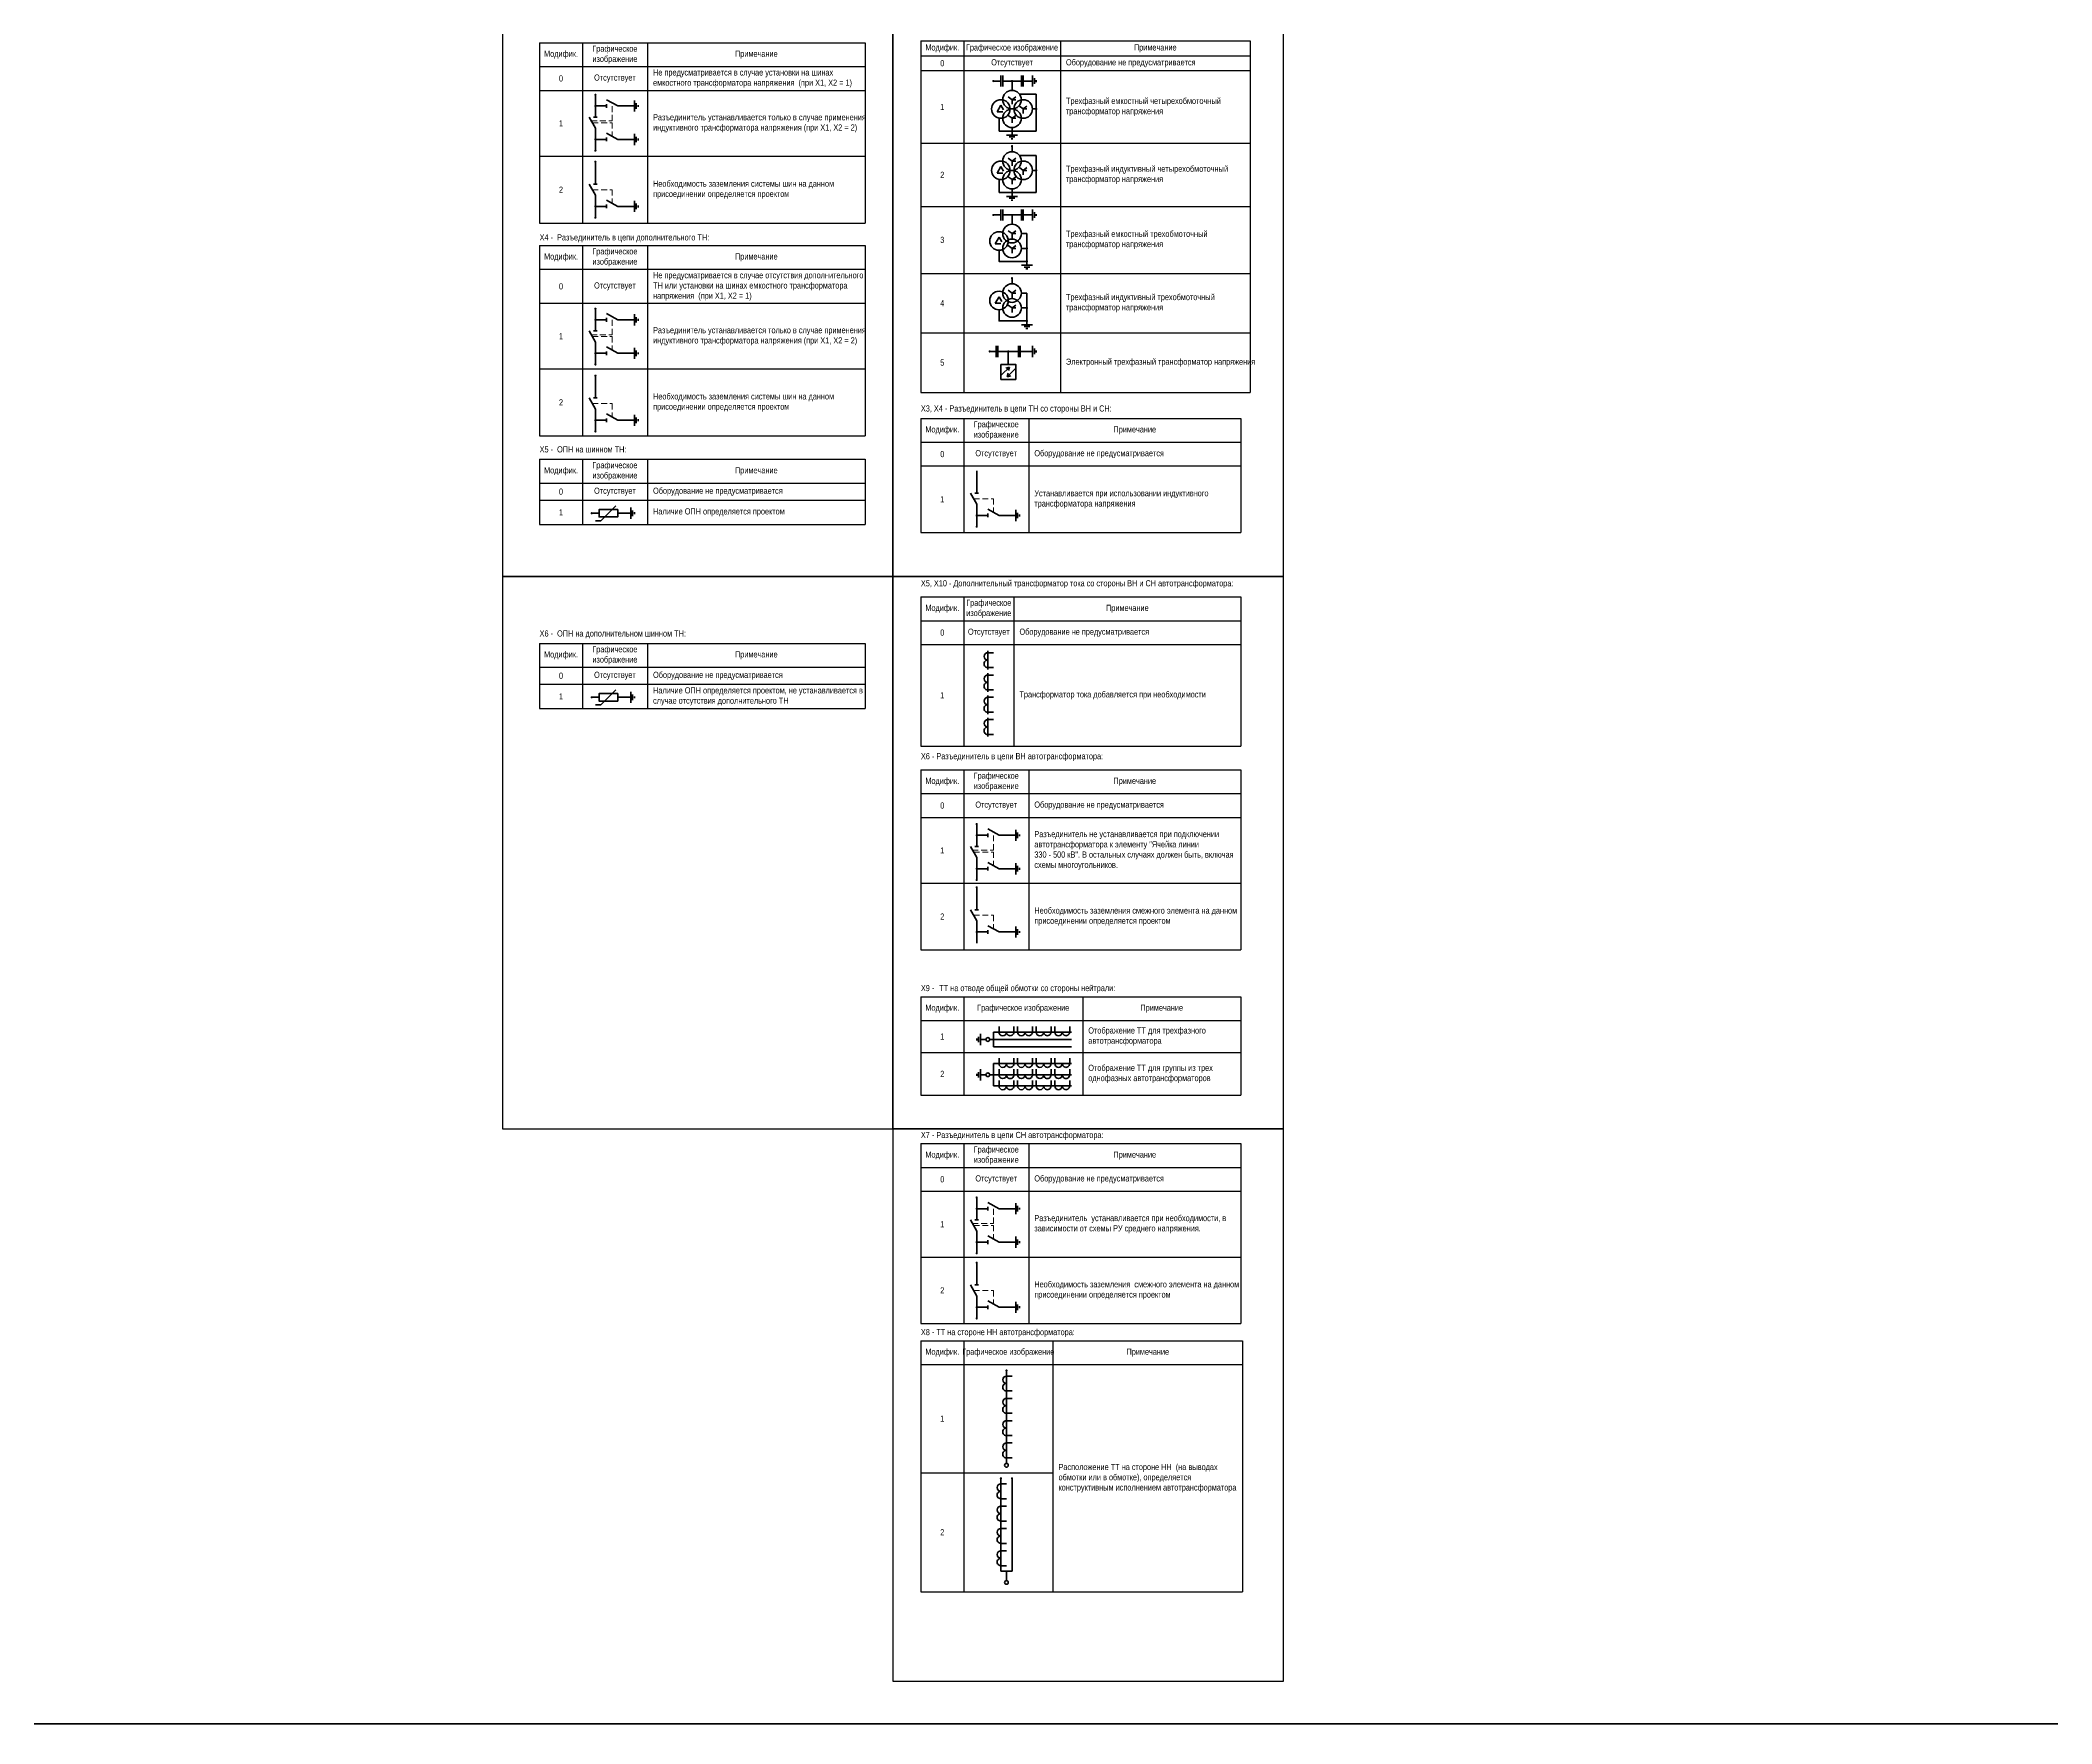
# Model space of a CAD drawing. Header units: millimetres. Extents: x 2565 to 10526, y 3800 to 9503.
# Drawn here: x 5682 to 6763, y 7944 to 8849 of the extents above; entities that cross this region are included whole.
import ezdxf
from ezdxf.enums import TextEntityAlignment as Align

# ---------------------------------------------------------------- set-up
doc = ezdxf.new("R2010")
doc.units = ezdxf.units.MM
doc.linetypes.add('штриховая2', pattern=[9.525, 6.35, -3.175])
for name, color, linetype, lineweight in [('Основная', 7, 'Continuous', 30), ('Толстая', 7, 'Continuous', 53), ('Штриховая', 7, 'штриховая2', 20)]:
    doc.layers.add(name, color=color, linetype=linetype, lineweight=lineweight)
doc.layers.add('Рамка', color=190, linetype='Continuous', lineweight=25, plot=False)
doc.styles.add('Narrow', font='ARIALN.TTF')
doc.styles.add('Вывод', font='tahoma.ttf', dxfattribs={"height": 2.5})
doc.styles.add('Компонент', font='ARIALN.TTF', dxfattribs={"height": 3.5})
doc.styles.add('Функция', font='ARIALN.TTF', dxfattribs={"height": 2})

# ---------------------------------------------------------------- blocks, each defined once
blk = doc.blocks.new('*T144')
at = {"layer": 'Основная', "color": 0, "linetype": 'ByBlock', "lineweight": -2, "transparency": 16777216}
for p, q in [((0, 0), (172, 0)), ((0, 0), (0, -80.2)), ((23, 0), (23, -80.2)), ((50, 0), (50, -80.2)), ((172, 0), (172, -80.2)), ((0, -12.8), (172, -12.8)), ((0, -25.6), (172, -25.6)), ((0, -80.2), (172, -80.2))]:
    blk.add_line(p, q, dxfattribs=at)
at = {"layer": 'Основная', "color": 0, "transparency": 16777216, "char_height": 3.3, "style": 'Narrow'}
for s, insert, width, attachment_point in [('Модифик.', (11.5, -6.4), 20, 5), ('Графическое изображение', (36.5, -6.4), 24, 5), ('Примечание', (111, -6.4), 119, 5), ('0', (11.5, -19.2), 20, 5), ('Отсутствует', (36.5, -19.2), 24, 5), ('Оборудование не предусматривается', (53, -19.2), 116, 4), ('1', (11.5, -52.9), 20, 5), ('Трансформатор тока добавляется при необходимости', (53, -52.9), 116, 4)]:
    blk.add_mtext(s, dxfattribs=dict(at, insert=insert, width=width, attachment_point=attachment_point))
blk = doc.blocks.new('*U42')
at = {"color": 0, "lineweight": 50}
blk.add_line((0, -5), (0, 5), dxfattribs=at)
at = {"color": 0, "ltscale": 0.25}
for p, q in [((0, 4), (3, 4)), ((0, -4), (3, -4))]:
    blk.add_line(p, q, dxfattribs=at)
for centre, major_axis, start_param, end_param in [((0, -2), (-2, 0), 4.712389, 7.853982), ((0, 2), (0, -2), 3.141593, 6.283185)]:
    blk.add_ellipse(centre, major_axis=major_axis, ratio=1, start_param=start_param, end_param=end_param, dxfattribs=at)
at = {"layer": 'Основная'}
for tag, height, style, p in [('ОУ', 3.5, 'Компонент', (-6, 0)), ('В1', 2.5, 'Вывод', (5, 6)), ('В2', 2.5, 'Вывод', (5, -6))]:
    blk.add_attdef(tag, text='', height=height, dxfattribs=dict(at, style=style)).set_placement(p, align=Align.MIDDLE_CENTER)
blk = doc.blocks.new('*T145')
at = {"layer": 'Основная', "color": 0, "linetype": 'ByBlock', "lineweight": -2, "transparency": 16777216}
for p, q in [((0, 0), (172, 0)), ((0, 0), (0, -96.8)), ((23, 0), (23, -96.8)), ((58, 0), (58, -96.8)), ((172, 0), (172, -96.8)), ((0, -12.8), (172, -12.8)), ((0, -25.6), (172, -25.6)), ((0, -61), (172, -61)), ((0, -96.8), (172, -96.8))]:
    blk.add_line(p, q, dxfattribs=at)
at = {"layer": 'Основная', "color": 0, "transparency": 16777216, "char_height": 3.3, "style": 'Narrow'}
for s, insert, width, attachment_point in [('Модифик.', (11.5, -6.4), 20, 5), ('Графическое изображение', (40.5, -6.4), 32, 5), ('Примечание', (115, -6.4), 111, 5), ('0', (11.5, -19.2), 20, 5), ('Отсутствует', (40.5, -19.2), 32, 5), ('Оборудование не предусматривается', (61, -19.2), 108, 4), ('1', (11.5, -43.3), 20, 5), ('Разъединитель не устанавливается при подключении автотрансформатора к элементу "Ячейка линии 330\\~-\\~500\\~кВ". В остальных случаях должен быть, включая схемы многоугольников.', (61, -43.3), 108, 4), ('Необходимость заземления смежного элемента на данном присоединении определяется проектом', (61, -78.9), 108, 4), ('2', (11.5, -78.9), 20, 5)]:
    blk.add_mtext(s, dxfattribs=dict(at, insert=insert, width=width, attachment_point=attachment_point))
blk = doc.blocks.new('*T148')
at = {"layer": 'Основная', "color": 0, "linetype": 'ByBlock', "lineweight": -2, "transparency": 16777216}
for p, q in [((0, 0), (175, 0)), ((0, 0), (0, -97)), ((23, 0), (23, -97)), ((58, 0), (58, -97)), ((175, 0), (175, -97)), ((0, -12.8), (175, -12.8)), ((0, -25.7), (175, -25.7)), ((0, -61), (175, -61)), ((0, -97), (175, -97))]:
    blk.add_line(p, q, dxfattribs=at)
at = {"layer": 'Основная', "color": 0, "transparency": 16777216, "char_height": 3.3, "style": 'Narrow'}
for s, insert, width, attachment_point in [('Модифик.', (11.5, -6.4), 20, 5), ('Графическое изображение', (40.5, -6.4), 32, 5), ('Примечание', (116.5, -6.4), 114, 5), ('0', (11.5, -19.2), 20, 5), ('Отсутствует', (40.5, -19.2), 32, 5), ('Не предусматривается в случае установки на шинах емкостного трансформатора напряжения  (при X1, X2 = 1)', (61, -19.2), 111, 4), ('1', (11.5, -43.3), 20, 5), ('{\\C256;Разъединитель устанавливается только в случае применения индуктивного трансформатора напряжения (при X1, X2 = 2)}', (61, -43.3), 111, 4), ('Необходимость заземления системы шин на данном присоединении определяется проектом', (61, -79), 111, 4), ('2', (11.5, -79), 20, 5)]:
    blk.add_mtext(s, dxfattribs=dict(at, insert=insert, width=width, attachment_point=attachment_point))
blk = doc.blocks.new('*U25')
at = {"color": 0}
for p, q in [((-3, 0), (0, 0)), ((0, -3), (0, 3)), ((1, -1.5), (1, 1.5)), ((2, -0.5), (2, 0.5))]:
    blk.add_line(p, q, dxfattribs=at)
blk = doc.blocks.new('*U191')
at = {"color": 0}
blk.add_line((0, 0), (6, 3.4), dxfattribs=at)
blk = doc.blocks.new('*U35')
at = {"color": 0}
blk.add_line((0, -1), (0, 1), dxfattribs=at)
blk = doc.blocks.new('*U33')
at = {"color": 0}
for p, q in [((0, 3), (0, 9)), ((0, -9), (0, -3))]:
    blk.add_line(p, q, dxfattribs=at)
at = {"color": 0, "ltscale": 0.25, "rotation": 89.99999999999999}
for name, p in [('*U191', (0, -3)), ('*U35', (0, 3))]:
    blk.add_blockref(name, p, dxfattribs=at)
at = {"layer": 'Основная'}
for tag, height, style, p in [('ОУ', 3.5, 'Компонент', (-12, 0)), ('В1', 2.5, 'Вывод', (2, 7)), ('В2', 2.5, 'Вывод', (2, -7))]:
    blk.add_attdef(tag, text='', height=height, dxfattribs=dict(at, style=style)).set_placement(p, align=Align.MIDDLE_CENTER)
blk = doc.blocks.new('*U41')
at = {"color": 0}
for p, q in [((-3, 0), (-9, 0)), ((9, 0), (3, 0))]:
    blk.add_line(p, q, dxfattribs=at)
at = {"color": 0, "ltscale": 0.25, "xscale": -1}
for name, p in [('*U191', (3, 0)), ('*U35', (-3, 0))]:
    blk.add_blockref(name, p, dxfattribs=at)
at = {"layer": 'Основная'}
for tag, height, style, p in [('ОУ', 3.5, 'Компонент', (0, 12)), ('В1', 2.5, 'Вывод', (-7, -2)), ('В2', 2.5, 'Вывод', (7, -2))]:
    blk.add_attdef(tag, text='', height=height, dxfattribs=dict(at, style=style)).set_placement(p, align=Align.MIDDLE_CENTER)
blk = doc.blocks.new('*T149')
at = {"layer": 'Основная', "color": 0, "linetype": 'ByBlock', "lineweight": -2, "transparency": 16777216}
for p, q in [((0, 0), (175, 0)), ((0, 0), (0, -35)), ((23, 0), (23, -35)), ((58, 0), (58, -35)), ((175, 0), (175, -35)), ((0, -12.8), (175, -12.8)), ((0, -22), (175, -22)), ((0, -35), (175, -35))]:
    blk.add_line(p, q, dxfattribs=at)
at = {"layer": 'Основная', "color": 0, "transparency": 16777216, "char_height": 3.3, "style": 'Narrow'}
for s, insert, width, attachment_point in [('Модифик.', (11.5, -6.4), 20, 5), ('Графическое изображение', (40.5, -6.4), 32, 5), ('Примечание', (116.5, -6.4), 114, 5), ('0', (11.5, -17.4), 20, 5), ('Отсутствует', (40.5, -17.4), 32, 5), ('Оборудование не предусматривается', (61, -17.4), 111, 4), ('1', (11.5, -28.5), 20, 5), ('Наличие ОПН определяется проектом, не устанавливается в случае отсутствия дополнительного ТН', (61, -28.5), 111, 4)]:
    blk.add_mtext(s, dxfattribs=dict(at, insert=insert, width=width, attachment_point=attachment_point))
blk = doc.blocks.new('*U44')
at = {"color": 0, "ltscale": 0.35}
for q in [(4, 4), (-7, -4)]:
    blk.add_line((-4, -4), q, dxfattribs=at)
at = {"color": 0}
for p, q in [((9, 0), (5, 0)), ((-5, 0), (-9, 0))]:
    blk.add_line(p, q, dxfattribs=at)
at = {"color": 0, "ltscale": 0.35}
blk.add_lwpolyline([(5, 2), (-5, 2), (-5, -2), (5, -2)], close=True, dxfattribs=at)
at = {"layer": 'Основная'}
for tag, height, style, p in [('ОУ', 3.5, 'Компонент', (0, 6)), ('В1', 2.5, 'Вывод', (-7, -2)), ('F', 2, 'Функция', (-3, -5)), ('В2', 2.5, 'Вывод', (7, -2))]:
    blk.add_attdef(tag, text='', height=height, dxfattribs=dict(at, style=style)).set_placement(p, align=Align.MIDDLE_CENTER)
blk = doc.blocks.new('*U28')
at = {"color": 0}
for p, q in [((-3, 0), (0, 0)), ((0, -3), (0, 3)), ((1, -1.5), (1, 1.5)), ((2, -0.5), (2, 0.5))]:
    blk.add_line(p, q, dxfattribs=at)
blk = doc.blocks.new('*T150')
at = {"layer": 'Основная', "color": 0, "linetype": 'ByBlock', "lineweight": -2, "transparency": 16777216}
for p, q in [((0, 0), (172, 0)), ((0, 0), (0, -96.8)), ((23, 0), (23, -96.8)), ((58, 0), (58, -96.8)), ((172, 0), (172, -96.8)), ((0, -12.8), (172, -12.8)), ((0, -25.6), (172, -25.6)), ((0, -61), (172, -61)), ((0, -96.8), (172, -96.8))]:
    blk.add_line(p, q, dxfattribs=at)
at = {"layer": 'Основная', "color": 0, "transparency": 16777216, "char_height": 3.3, "style": 'Narrow'}
for s, insert, width, attachment_point in [('Модифик.', (11.5, -6.4), 20, 5), ('Графическое изображение', (40.5, -6.4), 32, 5), ('Примечание', (115, -6.4), 111, 5), ('0', (11.5, -19.2), 20, 5), ('Отсутствует', (40.5, -19.2), 32, 5), ('Оборудование не предусматривается', (61, -19.2), 108, 4), ('1', (11.5, -43.3), 20, 5), ('Разъединитель  устанавливается при необходимости, в зависимости от схемы РУ среднего напряжения.', (61, -43.3), 108, 4), ('Необходимость заземления  смежного элемента на данном присоединении определяется проектом', (61, -78.9), 108, 4), ('2', (11.5, -78.9), 20, 5)]:
    blk.add_mtext(s, dxfattribs=dict(at, insert=insert, width=width, attachment_point=attachment_point))
blk = doc.blocks.new('*T155')
at = {"layer": 'Основная', "color": 0, "linetype": 'ByBlock', "lineweight": -2, "transparency": 16777216}
for p, q in [((0, 0), (175, 0)), ((0, 0), (0, -102.4)), ((23, 0), (23, -102.4)), ((58, 0), (58, -102.4)), ((175, 0), (175, -102.4)), ((0, -12.8), (175, -12.8)), ((0, -31.1), (175, -31.1)), ((0, -66.4), (175, -66.4)), ((0, -102.4), (175, -102.4))]:
    blk.add_line(p, q, dxfattribs=at)
at = {"layer": 'Основная', "color": 0, "transparency": 16777216, "char_height": 3.3, "style": 'Narrow'}
for s, insert, width, attachment_point in [('Модифик.', (11.5, -6.4), 20, 5), ('Графическое изображение', (40.5, -6.4), 32, 5), ('Примечание', (116.5, -6.4), 114, 5), ('0', (11.5, -22), 20, 5), ('Отсутствует', (40.5, -22), 32, 5), ('Не предусматривается в случае отсутствия дополнительного ТН или установки на шинах емкостного трансформатора напряжения  (при X1, X2 = 1)', (61, -22), 111, 4), ('1', (11.5, -48.8), 20, 5), ('{\\C256;Разъединитель устанавливается только в случае применения индуктивного трансформатора напряжения (при X1, X2 = 2)}', (61, -48.8), 111, 4), ('2', (11.5, -84.4), 20, 5), ('Необходимость заземления системы шин на данном присоединении определяется проектом', (61, -84.4), 111, 4)]:
    blk.add_mtext(s, dxfattribs=dict(at, insert=insert, width=width, attachment_point=attachment_point))
blk = doc.blocks.new('*T156')
at = {"layer": 'Основная', "color": 0, "linetype": 'ByBlock', "lineweight": -2, "transparency": 16777216}
for p, q in [((0, 0), (175, 0)), ((0, 0), (0, -35)), ((23, 0), (23, -35)), ((58, 0), (58, -35)), ((175, 0), (175, -35)), ((0, -12.8), (175, -12.8)), ((0, -22), (175, -22)), ((0, -35), (175, -35))]:
    blk.add_line(p, q, dxfattribs=at)
at = {"layer": 'Основная', "color": 0, "transparency": 16777216, "char_height": 3.3, "style": 'Narrow'}
for s, insert, width, attachment_point in [('Модифик.', (11.5, -6.4), 20, 5), ('Графическое изображение', (40.5, -6.4), 32, 5), ('Примечание', (116.5, -6.4), 114, 5), ('0', (11.5, -17.4), 20, 5), ('Отсутствует', (40.5, -17.4), 32, 5), ('Оборудование не предусматривается', (61, -17.4), 111, 4), ('1', (11.5, -28.5), 20, 5), ('Наличие ОПН определяется проектом', (61, -28.5), 111, 4)]:
    blk.add_mtext(s, dxfattribs=dict(at, insert=insert, width=width, attachment_point=attachment_point))
blk = doc.blocks.new('*U20')
at = {"color": 0, "ltscale": 0.35}
for p, q in [((0, 2), (-2, -1.5)), ((0, 2), (1.5, -0.5)), ((-2, -1.5), (1, -1.5))]:
    blk.add_line(p, q, dxfattribs=at)
blk.add_circle((0, 0), 5, dxfattribs=at)
at = {"ltscale": 0.35, "style": 'Компонент'}
blk.add_attdef('ОУ', text='', height=3.5, dxfattribs=at).set_placement((-3, 10), align=Align.MIDDLE_CENTER)
blk = doc.blocks.new('*U19')
at = {"color": 0, "ltscale": 0.35}
for q in [(-2, 1.5), (2, 1.5), (2, 0), (0, -2.5)]:
    blk.add_line((0, 0), q, dxfattribs=at)
blk.add_circle((0, 0), 5, dxfattribs=at)
at = {"ltscale": 0.35, "style": 'Компонент'}
blk.add_attdef('ОУ', text='', height=3.5, dxfattribs=at).set_placement((0, 8), align=Align.MIDDLE_CENTER)
blk = doc.blocks.new('*U21')
at = {"color": 0, "ltscale": 0.35}
for q in [(-2, 1.5), (2, 1.5), (2, 0), (0, -2.5)]:
    blk.add_line((0, 0), q, dxfattribs=at)
blk.add_circle((0, 0), 5, dxfattribs=at)
at = {"ltscale": 0.35, "style": 'Компонент'}
blk.add_attdef('ОУ', text='', height=3.5, dxfattribs=at).set_placement((-9, 8), align=Align.MIDDLE_CENTER)
blk = doc.blocks.new('*U26')
at = {"color": 0}
for p, q in [((3, 0), (-3, 0)), ((0, 3), (0, 0)), ((1.5, -1), (-1.5, -1)), ((0.5, -2), (-0.5, -2))]:
    blk.add_line(p, q, dxfattribs=at)
blk = doc.blocks.new('*U50')
at = {"color": 0, "ltscale": 0.35}
for p, q in [((0, 2), (-2, -1.5)), ((0, 2), (1.5, -0.5)), ((-2, -1.5), (1, -1.5))]:
    blk.add_line(p, q, dxfattribs=at)
blk.add_circle((0, 0), 5, dxfattribs=at)
at = {"ltscale": 0.35, "style": 'Компонент'}
blk.add_attdef('ОУ', text='', height=3.5, dxfattribs=at).set_placement((0, 8), align=Align.MIDDLE_CENTER)
blk = doc.blocks.new('*U51')
at = {"color": 0, "ltscale": 0.35}
for q in [(-2, 1.5), (2, 1.5), (2, 0), (0, -2.5)]:
    blk.add_line((0, 0), q, dxfattribs=at)
blk.add_circle((0, 0), 5, dxfattribs=at)
at = {"ltscale": 0.35, "style": 'Компонент'}
blk.add_attdef('ОУ', text='', height=3.5, dxfattribs=at).set_placement((0, 8), align=Align.MIDDLE_CENTER)
blk = doc.blocks.new('*T170')
at = {"layer": 'Основная', "color": 0, "linetype": 'ByBlock', "lineweight": -2, "transparency": 16777216}
for p, q in [((0, 0), (177, 0)), ((0, 0), (0, -189)), ((23, 0), (23, -189)), ((75, 0), (75, -189)), ((177, 0), (177, -189)), ((0, -8), (177, -8)), ((0, -16), (177, -16)), ((0, -55), (177, -55)), ((0, -89), (177, -89)), ((0, -125), (177, -125)), ((0, -157), (177, -157)), ((0, -189), (177, -189))]:
    blk.add_line(p, q, dxfattribs=at)
at = {"layer": 'Основная', "color": 0, "transparency": 16777216, "char_height": 3.3, "style": 'Narrow'}
for s, insert, width, attachment_point in [('Модифик.', (11.5, -4), 20, 5), ('0', (11.5, -12), 20, 5), ('Графическое изображение', (49, -4), 49, 5), ('Отсутствует', (49, -12), 49, 5), ('Оборудование не предусматривается', (78, -12), 96, 4), ('Примечание', (126, -4), 99, 5), ('Трехфазный емкостный четырехобмоточный трансформатор напряжения', (78, -35.5), 96, 4), ('1', (11.5, -35.5), 20, 5), ('2', (11.5, -72), 20, 5), ('Трехфазный индуктивный четырехобмоточный трансформатор напряжения', (78, -72), 96, 4), ('3', (11.5, -107), 20, 5), ('Трехфазный емкостный трехобмоточный трансформатор напряжения', (78, -107), 96, 4), ('4', (11.5, -141), 20, 5), ('Трехфазный индуктивный трехобмоточный трансформатор напряжения', (78, -141), 96, 4), ('5', (11.5, -173), 20, 5), ('Электронный трехфазный трансформатор напряжения', (78, -173), 96, 4)]:
    blk.add_mtext(s, dxfattribs=dict(at, insert=insert, width=width, attachment_point=attachment_point))
blk = doc.blocks.new('*T171')
at = {"layer": 'Основная', "color": 0, "linetype": 'ByBlock', "lineweight": -2, "transparency": 16777216}
for p, q in [((0, 0), (173, 0)), ((0, 0), (0, -135)), ((23, 0), (23, -135)), ((71, 0), (71, -135)), ((173, 0), (173, -135)), ((0, -12.8), (173, -12.8)), ((0, -71), (71, -71)), ((0, -135), (173, -135))]:
    blk.add_line(p, q, dxfattribs=at)
at = {"layer": 'Основная', "color": 0, "transparency": 16777216, "char_height": 3.3, "style": 'Narrow'}
for s, insert, width, attachment_point in [('Модифик.', (11.5, -6.4), 20, 5), ('Графическое изображение', (47, -6.4), 45, 5), ('Примечание', (122, -6.4), 99, 5), ('1', (11.5, -41.9), 20, 5), ('Расположение ТТ на стороне НН  (на выводах обмотки или в обмотке), определяется конструктивным исполнением автотрансформатора', (74, -73.9), 96, 4), ('2', (11.5, -103), 20, 5)]:
    blk.add_mtext(s, dxfattribs=dict(at, insert=insert, width=width, attachment_point=attachment_point))
blk = doc.blocks.new('*T172')
at = {"layer": 'Основная', "color": 0, "linetype": 'ByBlock', "lineweight": -2, "transparency": 16777216}
for p, q in [((0, 0), (172, 0)), ((0, 0), (0, -61.4)), ((23, 0), (23, -61.4)), ((58, 0), (58, -61.4)), ((172, 0), (172, -61.4)), ((0, -12.8), (172, -12.8)), ((0, -25.6), (172, -25.6)), ((0, -61.4), (172, -61.4))]:
    blk.add_line(p, q, dxfattribs=at)
at = {"layer": 'Основная', "color": 0, "transparency": 16777216, "char_height": 3.3, "style": 'Narrow'}
for s, insert, width, attachment_point in [('Модифик.', (11.5, -6.4), 20, 5), ('Графическое изображение', (40.5, -6.4), 32, 5), ('Примечание', (115, -6.4), 111, 5), ('0', (11.5, -19.2), 20, 5), ('Отсутствует', (40.5, -19.2), 32, 5), ('Оборудование не предусматривается', (61, -19.2), 108, 4), ('1', (11.5, -43.5), 20, 5), ('Устанавливается при использовании индуктивного трансформатора напряжения', (61, -43.5), 108, 4)]:
    blk.add_mtext(s, dxfattribs=dict(at, insert=insert, width=width, attachment_point=attachment_point))
blk = doc.blocks.new('*U183')
at = {"color": 0, "lineweight": 50}
blk.add_line((0, -5), (0, 5), dxfattribs=at)
at = {"color": 0, "ltscale": 0.25}
for p, q in [((0, 4), (3, 4)), ((0, -4), (3, -4))]:
    blk.add_line(p, q, dxfattribs=at)
for centre, major_axis, start_param, end_param in [((0, -2), (-2, 0), 4.712389, 7.853982), ((0, 2), (0, -2), 3.141593, 6.283185)]:
    blk.add_ellipse(centre, major_axis=major_axis, ratio=1, start_param=start_param, end_param=end_param, dxfattribs=at)
at = {"layer": 'Основная'}
for tag, height, style, p in [('ОУ', 3.5, 'Компонент', (-6, 0)), ('В1', 2.5, 'Вывод', (5, 6)), ('В2', 2.5, 'Вывод', (5, -6))]:
    blk.add_attdef(tag, text='', height=height, dxfattribs=dict(at, style=style)).set_placement(p, align=Align.MIDDLE_CENTER)
blk = doc.blocks.new('*T184')
at = {"layer": 'Основная', "color": 0, "linetype": 'ByBlock', "lineweight": -2, "transparency": 16777216}
for p, q in [((0, 0), (172, 0)), ((0, 0), (0, -53)), ((23, 0), (23, -53)), ((87, 0), (87, -53)), ((172, 0), (172, -53)), ((0, -12.8), (172, -12.8)), ((0, -30), (172, -30)), ((0, -53), (172, -53))]:
    blk.add_line(p, q, dxfattribs=at)
at = {"layer": 'Основная', "color": 0, "transparency": 16777216, "char_height": 3.3, "style": 'Narrow'}
for s, insert, width, attachment_point in [('Модифик.', (11.5, -6.4), 20, 5), ('Графическое изображение', (55, -6.4), 61, 5), ('Примечание', (129.5, -6.4), 82, 5), ('1', (11.5, -21.4), 20, 5), ('Отображение ТТ для трехфазного автотрансформатора', (90, -21.4), 79, 4), ('2', (11.5, -41.5), 20, 5), ('Отображение ТТ для группы из трех однофазных автотрансформаторов', (90, -41.5), 79, 4)]:
    blk.add_mtext(s, dxfattribs=dict(at, insert=insert, width=width, attachment_point=attachment_point))
blk = doc.blocks.new('*U43')
at = {"color": 0, "ltscale": 0.25}
for p, q in [((-4, 0), (-4, 3)), ((4, 0), (4, 3))]:
    blk.add_line(p, q, dxfattribs=at)
at = {"color": 0, "lineweight": 50}
blk.add_line((5, 0), (-5, 0), dxfattribs=at)
at = {"color": 0, "ltscale": 0.25}
for centre, major_axis, start_param, end_param in [((2, 0), (0, -2), 4.712389, 7.853982), ((-2, 0), (2, 0), 3.141593, 6.283185)]:
    blk.add_ellipse(centre, major_axis=major_axis, ratio=1, start_param=start_param, end_param=end_param, dxfattribs=at)
at = {"layer": 'Основная'}
for tag, height, style, p in [('В1', 2.5, 'Вывод', (-6, 5)), ('В2', 2.5, 'Вывод', (6, 5)), ('ОУ', 3.5, 'Компонент', (0, -6))]:
    blk.add_attdef(tag, text='', height=height, dxfattribs=dict(at, style=style)).set_placement(p, align=Align.MIDDLE_CENTER)
blk = doc.blocks.new('*U30')
at = {"color": 0}
for p, q in [((-2, 0.5), (-2, -0.5)), ((-1, 1.5), (-1, -1.5)), ((0, 3), (0, -3)), ((3, 0), (0, 0))]:
    blk.add_line(p, q, dxfattribs=at)

msp = doc.modelspace()

# ---------------------------------------------------------------- linework, layer by layer
at = {"layer": 'Основная', "color": 5, "lineweight": 70}
msp.add_lwpolyline([(4029, 9503), (7464, 9503), (7464, 7944), (4029, 7944)], close=True, dxfattribs=at)
at = {"layer": 'Рамка'}
for points in [[(5930, 8561), (6140, 8561), (6140, 8858), (5930, 8858)], [(6140, 8561), (6350, 8561), (6350, 8858), (6140, 8858)], [(5930, 8264), (6140, 8264), (6140, 8561), (5930, 8561)], [(6140, 8264), (6350, 8264), (6350, 8561), (6140, 8561)], [(6140, 7967), (6350, 7967), (6350, 8264), (6140, 8264)]]:
    msp.add_lwpolyline(points, close=True, dxfattribs=at)
at = {"layer": 'Толстая', "ltscale": 0.25, "const_width": 0.6}
for points in [[(6193.7, 8827.4, 1), (6194.3, 8827.4, 1)], [(6203.7, 8827.4, 1), (6204.3, 8827.4, 1)], [(5979.7, 8820, 1), (5980.3, 8820, 1)], [(5979.7, 8814, 1), (5980.3, 8814, 1)], [(6216.7, 8812.4, 1), (6217.3, 8812.4, 1)], [(5979.7, 8796, 1), (5980.3, 8796, 1)], [(6203.7, 8800.4, 1), (6204.3, 8800.4, 1)], [(6203.7, 8792.4, 1), (6204.3, 8792.4, 1)], [(5979.7, 8790, 1), (5980.3, 8790, 1)], [(5979.7, 8784, 1), (5980.3, 8784, 1)], [(6216.7, 8779.4, 1), (6217.3, 8779.4, 1)], [(5979.7, 8760, 1), (5980.3, 8760, 1)], [(6203.7, 8767.4, 1), (6204.3, 8767.4, 1)], [(5979.7, 8754, 1), (5980.3, 8754, 1)], [(6193.7, 8755.4, 1), (6194.3, 8755.4, 1)], [(6203.7, 8755.4, 1), (6204.3, 8755.4, 1)], [(6211.7, 8737.4, 1), (6212.3, 8737.4, 1)], [(6211.7, 8730.4, 1), (6212.3, 8730.4, 1)], [(6203.7, 8721.4, 1), (6204.3, 8721.4, 1)], [(5979.7, 8705, 1), (5980.3, 8705, 1)], [(5979.7, 8699, 1), (5980.3, 8699, 1)], [(6211.7, 8705.4, 1), (6212.3, 8705.4, 1)], [(6211.7, 8698.4, 1), (6212.3, 8698.4, 1)], [(5979.7, 8681, 1), (5980.3, 8681, 1)], [(5979.7, 8675, 1), (5980.3, 8675, 1)], [(6191.7, 8682, 1), (6192.3, 8682, 1)], [(6201.7, 8682, 1), (6202.3, 8682, 1)], [(5979.7, 8669, 1), (5980.3, 8669, 1)], [(5979.7, 8645, 1), (5980.3, 8645, 1)], [(5979.7, 8639, 1), (5980.3, 8639, 1)], [(5977.7, 8595, 1), (5978.3, 8595, 1)], [(6184.7, 8593.8, 1), (6185.3, 8593.8, 1)], [(6184.7, 8587.8, 1), (6185.3, 8587.8, 1)], [(5977.7, 8496, 1), (5978.3, 8496, 1)], [(6184.7, 8427.8, 1), (6185.3, 8427.8, 1)], [(6184.7, 8421.8, 1), (6185.3, 8421.8, 1)], [(6184.7, 8403.8, 1), (6185.3, 8403.8, 1)], [(6184.7, 8397.8, 1), (6185.3, 8397.8, 1)], [(6184.7, 8393.8, 1), (6185.3, 8393.8, 1)], [(6184.7, 8369.8, 1), (6185.3, 8369.8, 1)], [(6193.7, 8312, 1), (6194.3, 8312, 1)], [(6193.7, 8293, 1), (6194.3, 8293, 1)], [(6184.7, 8227, 1), (6185.3, 8227, 1)], [(6184.7, 8221, 1), (6185.3, 8221, 1)], [(6184.7, 8203, 1), (6185.3, 8203, 1)], [(6184.7, 8197, 1), (6185.3, 8197, 1)], [(6184.7, 8192, 1), (6185.3, 8192, 1)], [(6184.7, 8168, 1), (6185.3, 8168, 1)], [(6184.7, 8162, 1), (6185.3, 8162, 1)], [(6200.7, 8134, 1), (6201.3, 8134, 1)], [(6197.7, 8076, 1), (6198.3, 8076, 1)], [(6203.7, 8076, 1), (6204.3, 8076, 1)], [(6201, 8026.3, 1), (6201, 8025.7, 1)]]:
    msp.add_lwpolyline(points, format="xyb", close=True, dxfattribs=at)
at = {"layer": 'Толстая'}
for points in [[(6194, 8827.4), (6198, 8827.4)], [(6198, 8830.4), (6198, 8824.4)], [(6199, 8830.4), (6199, 8824.4)], [(6199, 8827.4), (6209, 8827.4)], [(6204, 8822.4), (6204, 8827.4)], [(6209, 8830.4), (6209, 8824.4)], [(6210, 8830.4), (6210, 8824.4)], [(6210, 8827.4), (6212, 8827.4)], [(5980, 8814), (5980, 8820)], [(6208, 8820.4), (6217, 8820.4)], [(6217, 8820.4), (6217, 8800.4)], [(6217, 8812.4), (6215, 8812.4)], [(5980, 8796), (5980, 8790)], [(6197, 8800.4), (6217, 8800.4)], [(6204, 8800.4), (6204, 8802.4)], [(5980, 8778), (5980, 8784)], [(6204, 8789.4), (6204, 8792.4)], [(6208, 8787.4), (6217, 8787.4)], [(6217, 8787.4), (6217, 8767.4)], [(6217, 8779.4), (6215, 8779.4)], [(6197, 8767.4), (6217, 8767.4)], [(6204, 8767.4), (6204, 8769.4)], [(5980, 8760), (5980, 8754)], [(6194, 8755.4), (6198, 8755.4)], [(6198, 8758.4), (6198, 8752.4)], [(6199, 8758.4), (6199, 8752.4)], [(6199, 8755.4), (6209, 8755.4)], [(6204, 8750.4), (6204, 8755.4)], [(6209, 8758.4), (6209, 8752.4)], [(6210, 8758.4), (6210, 8752.4)], [(6210, 8755.4), (6212, 8755.4)], [(6212, 8745.4), (6212, 8730.4)], [(6212, 8730.4), (6197, 8730.4), (6197, 8736.4)], [(6204, 8718.4), (6204, 8721.4)], [(6212, 8713.4), (6212, 8698.4)], [(5980, 8699), (5980, 8705)], [(6212, 8698.4), (6197, 8698.4), (6197, 8704.4)], [(6195.4, 8685), (6195.4, 8679)], [(6196.4, 8685), (6196.4, 8679)], [(6207.4, 8685), (6207.4, 8679)], [(6208.4, 8685), (6208.4, 8679)], [(5980, 8681), (5980, 8675)], [(6192, 8682), (6195.4, 8682)], [(6196.4, 8682), (6207.4, 8682)], [(6202, 8675), (6202, 8682)], [(6208.4, 8682), (6212.4, 8682)], [(5980, 8663), (5980, 8669)], [(6198.4, 8669.4), (6202.6, 8673.6)], [(6202.6, 8673.6), (6200.7, 8673.1)], [(6205.6, 8672.6), (6201.4, 8668.4)], [(6201.4, 8668.4), (6201.9, 8670.3)], [(6201.4, 8668.4), (6203.3, 8668.9)], [(6202.6, 8673.6), (6202.1, 8671.7)], [(5980, 8645), (5980, 8639)], [(6185, 8611.8), (6185, 8617.8)], [(6185, 8593.8), (6185, 8587.8)], [(6185, 8421.8), (6185, 8427.8)], [(6185, 8403.8), (6185, 8397.8)], [(6185, 8387.8), (6185, 8393.8)], [(6185, 8369.8), (6185, 8363.8)], [(6194, 8312), (6192, 8312)], [(6194, 8316), (6194, 8308)], [(6236, 8316), (6194, 8316)], [(6236, 8312), (6194, 8312)], [(6236, 8308), (6194, 8308)], [(6194, 8299), (6194, 8287)], [(6236, 8299), (6194, 8299)], [(6194, 8293), (6192, 8293)], [(6236, 8293), (6194, 8293)], [(6236, 8287), (6194, 8287)], [(6185, 8221), (6185, 8227)], [(6185, 8203), (6185, 8197)], [(6185, 8186), (6185, 8192)], [(6185, 8168), (6185, 8162)], [(6201, 8134), (6201, 8134), (6201, 8084)], [(6198, 8076), (6198, 8076), (6198, 8026)], [(6204, 8076), (6204, 8076), (6204, 8026)], [(6204, 8026), (6198, 8026)], [(6201, 8026), (6201, 8021)]]:
    msp.add_lwpolyline(points, dxfattribs=at)
at = {"layer": 'Толстая', "ltscale": 100}
for points in [[(6197, 8800.4), (6197, 8807.4)], [(6197, 8767.4), (6197, 8774.4)], [(6209, 8745.4), (6212, 8745.4)], [(6209, 8737.4), (6212, 8737.4)], [(6209, 8713.4), (6212, 8713.4)], [(6209, 8705.4), (6212, 8705.4)]]:
    msp.add_lwpolyline(points, dxfattribs=at)
at = {"layer": 'Толстая'}
msp.add_lwpolyline([(6198, 8675), (6206, 8675), (6206, 8667), (6198, 8667)], close=True, dxfattribs=at)
for centre in [(6191, 8312), (6191, 8293), (6201, 8083), (6201, 8020)]:
    msp.add_circle(centre, 1, dxfattribs=at)
at = {"layer": 'Штриховая', "ltscale": 0.5}
for points in [[(5977.7, 8806), (5989, 8806), (5989, 8815.7)], [(5978.3, 8805), (5989, 8805), (5989, 8797.7)], [(5978.3, 8769), (5989, 8769), (5989, 8761.7)], [(5977.7, 8691), (5989, 8691), (5989, 8700.7)], [(5978.3, 8690), (5989, 8690), (5989, 8682.7)], [(5978.3, 8654), (5989, 8654), (5989, 8646.7)], [(6183.3, 8602.8), (6194, 8602.8), (6194, 8595.5)], [(6182.7, 8413.8), (6194, 8413.8), (6194, 8423.5)], [(6183.3, 8412.8), (6194, 8412.8), (6194, 8405.5)], [(6183.3, 8378.8), (6194, 8378.8), (6194, 8371.5)], [(6182.7, 8213), (6194, 8213), (6194, 8222.7)], [(6183.3, 8212), (6194, 8212), (6194, 8204.7)], [(6183.3, 8177), (6194, 8177), (6194, 8169.7)]]:
    msp.add_lwpolyline(points, dxfattribs=at)

# ---------------------------------------------------------------- block references
for name, p in [('*T148', (5950, 8848)), ('*T170', (6155, 8849)), ('*T155', (5950, 8739)), ('*T172', (6155, 8646)), ('*T156', (5950, 8624)), ('*T144', (6155, 8550)), ('*T149', (5950, 8525)), ('*T145', (6155, 8457)), ('*T184', (6155, 8335)), ('*T150', (6155, 8256)), ('*T171', (6155, 8150))]:
    msp.add_blockref(name, p)
at = {"layer": 'Толстая', "ltscale": 0.25}
for name, p in [('*U25', (6215, 8827.4)), ('*U41', (5989, 8814)), ('*U25', (6001, 8814)), ('*U33', (5980, 8805)), ('*U41', (5989, 8796)), ('*U25', (6001, 8796)), ('*U26', (6204, 8798.4)), ('*U33', (5980, 8769)), ('*U41', (5989, 8760)), ('*U25', (6001, 8760)), ('*U26', (6204, 8765.4)), ('*U25', (6215, 8755.4)), ('*U26', (6212, 8728.4)), ('*U33', (5980, 8690)), ('*U41', (5989, 8699)), ('*U25', (6001, 8699)), ('*U26', (6212, 8696.4)), ('*U25', (6215, 8682)), ('*U41', (5989, 8681)), ('*U25', (6001, 8681)), ('*U33', (5980, 8654)), ('*U41', (5989, 8645)), ('*U25', (6001, 8645)), ('*U33', (6185, 8602.8)), ('*U28', (5999, 8595)), ('*U41', (6194, 8593.8)), ('*U25', (6206, 8593.8)), ('*U42', (6191, 8516)), ('*U42', (6191, 8504)), ('*U28', (5999, 8496)), ('*U42', (6191, 8492)), ('*U42', (6191, 8480)), ('*U41', (6194, 8421.8)), ('*U33', (6185, 8412.8)), ('*U25', (6206, 8421.8)), ('*U41', (6194, 8403.8)), ('*U25', (6206, 8403.8)), ('*U33', (6185, 8378.8)), ('*U41', (6194, 8369.8)), ('*U25', (6206, 8369.8)), ('*U43', (6201, 8316)), ('*U43', (6211, 8316)), ('*U43', (6221, 8316)), ('*U43', (6231, 8316)), ('*U30', (6187, 8312)), ('*U30', (6187, 8293)), ('*U43', (6201, 8299)), ('*U43', (6201, 8293)), ('*U43', (6211, 8299)), ('*U43', (6211, 8293)), ('*U43', (6221, 8299)), ('*U43', (6221, 8293)), ('*U43', (6231, 8299)), ('*U43', (6231, 8293)), ('*U43', (6201, 8287)), ('*U43', (6211, 8287)), ('*U43', (6221, 8287)), ('*U43', (6231, 8287)), ('*U33', (6185, 8212)), ('*U41', (6194, 8221)), ('*U25', (6206, 8221)), ('*U41', (6194, 8203)), ('*U25', (6206, 8203)), ('*U33', (6185, 8177)), ('*U41', (6194, 8168)), ('*U25', (6206, 8168)), ('*U183', (6201, 8127)), ('*U183', (6201, 8115)), ('*U183', (6201, 8103)), ('*U183', (6201, 8091)), ('*U183', (6198, 8069)), ('*U183', (6198, 8057)), ('*U183', (6198, 8045)), ('*U183', (6198, 8033))]:
    msp.add_blockref(name, p, dxfattribs=at)
at = {"layer": 'Толстая', "ltscale": 0.35}
for name, p in [('*U20', (6198, 8812.4)), ('*U21', (6204, 8817.4)), ('*U19', (6210, 8812.4)), ('*U19', (6204, 8807.4)), ('*U20', (6198, 8779.4)), ('*U21', (6204, 8784.4)), ('*U19', (6210, 8779.4)), ('*U19', (6204, 8774.4)), ('*U19', (6204, 8745.4)), ('*U50', (6197, 8741.4)), ('*U51', (6204, 8737.4)), ('*U19', (6204, 8713.4)), ('*U50', (6197, 8709.4)), ('*U51', (6204, 8705.4)), ('*U44', (5987, 8595)), ('*U44', (5987, 8496))]:
    msp.add_blockref(name, p, dxfattribs=at)

# ---------------------------------------------------------------- texts
at = {"layer": 'Основная', "char_height": 3.3, "style": 'Narrow'}
for s, insert, width, attachment_point in [('\\pi-9.9,l9.9,t9.9;X4 -  Разъединитель в цепи дополнительного ТН:', (5950, 8745), 120, 1), ('\\pi-9.9,l9.9,t9.9;X3, X4 - Разъединитель в цепи ТН со стороны ВН и СН:', (6155, 8653), 172, 1), ('\\pi-9.9,l9.9,t9.9;X5 -  ОПН на шинном ТН:', (5950, 8631), 120, 1), ('\\pi-9.9,l9.9,t9.9;X5, X10 - Дополнительный трансформатор тока со стороны ВН и СН автотрансформатора:', (6155, 8559), 172, 1), ('\\pi-9.9,l9.9,t9.9;X6 -  ОПН на дополнительном шинном ТН:', (5950, 8532), 120, 1), ('\\pi-9.9,l9.9,t9.9;X6 - Разъединитель в цепи ВН автотрансформатора:', (6155, 8466), 172, 1), ('\\pi-9.9,l9.9,t9.9;X9 -^IТТ на отводе общей обмотки со стороны нейтрали:', (6155, 8337), 172, 7), ('\\pi-9.9,l9.9,t9.9;X7 - Разъединитель в цепи СН автотрансформатора:', (6155, 8258), 172, 7), ('\\pi-9.9,l9.9,t9.9;X8 - ТТ на стороне НН автотрансформатора:', (6155, 8152), 172, 7)]:
    msp.add_mtext(s, dxfattribs=dict(at, insert=insert, width=width, attachment_point=attachment_point))

doc.saveas('drawing.dxf')
